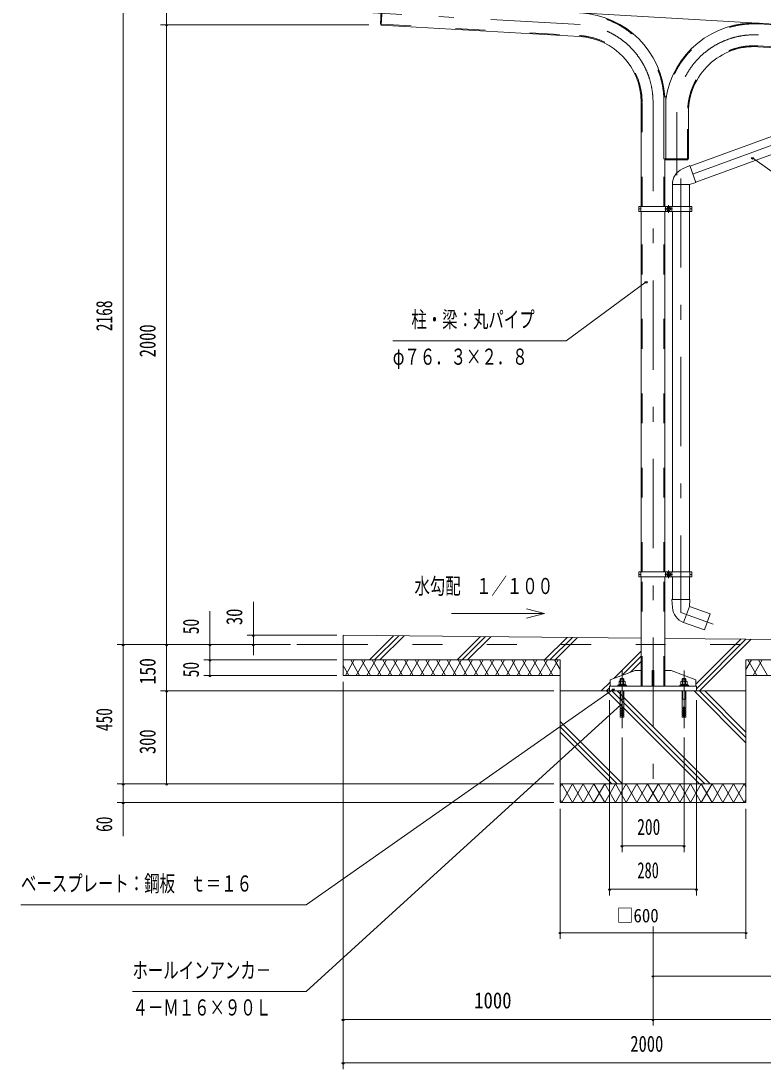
# Model space of a CAD drawing. Units: millimetres, scale not verified, with parts at other scales. Extents: x -23449 to 23452, y -10500 to 10500.
# Drawn here: x 11390 to 17378, y -2830 to 5625 of the extents above; entities that cross this region are included whole.
import ezdxf
from ezdxf.enums import TextEntityAlignment as Align

# ---------------------------------------------------------------- set-up
doc = ezdxf.new("R2010")
doc.units = ezdxf.units.MM
doc.header["$LTSCALE"] = 60
doc.linetypes.add('USER2', pattern=[10, 4, -6])
doc.linetypes.add('USER3', pattern=[24, 12, -5, 2, -5])
for name, color, linetype, lineweight in [('0-6_2-0BOLD', 7, 'Continuous', 18), ('0-7_2-1HIDDEN', 3, 'USER2', 18), ('0-8_2-2CENTER', 3, 'USER3', 18), ('0-9_2-4THIN', 4, 'Continuous', 18), ('0-A_2-5DIM', 3, 'Continuous', 18), ('0-B_2-6HATCH', 2, 'Continuous', 18)]:
    doc.layers.add(name, color=color, linetype=linetype, lineweight=lineweight)
doc.styles.add('ＭＳ ゴシック', font='')
doc.styles.get('ＭＳ ゴシック').set_extended_font_data('MS Gothic')

msp = doc.modelspace()

# ---------------------------------------------------------------- linework, layer by layer
at = {"layer": '0-6_2-0BOLD'}
for p, q in [((14312.53, 5987.57), (14290.08, 5598.2)), ((14320.52, 5987.11), (14297.77, 5592.5)), ((15806.26, 5696.59), (18651.53, 5532.54)), ((14290.08, 5598.2), (14298.06, 5597.74)), ((14297.77, 5592.5), (15895.7, 5500.37)), ((18640.54, 5342.11), (17336.44, 5417.3)), ((16788.61, 4454.9), (18778.95, 5179.33)), ((16394.83, 4128.77), (16394.83, 4971.62)), ((16776.33, 4513.56), (16776.33, 4888.56)), ((16585.58, 4513.56), (16585.58, 4128.77)), ((16787.33, 4458.43), (16728.24, 4432.24)), ((16836.92, 4322.17), (16787.33, 4458.43)), ((16646.46, 4306.54), (16646.46, 4128.77)), ((16783.96, 4128.77), (16783.96, 4306.88)), ((16375.58, 4108.77), (16390.83, 4108.77)), ((16390.83, 4088.77), (16390.83, 4128.77)), ((16394.83, 1180.9), (16394.83, 4088.77)), ((16585.58, 4088.77), (16585.58, 1180.9)), ((16589.58, 4128.77), (16589.58, 4088.77)), ((16642.46, 4128.77), (16642.46, 4088.77)), ((16646.46, 4088.77), (16646.46, 1180.9)), ((16783.96, 1180.9), (16783.96, 4088.77)), ((16787.96, 4088.77), (16787.96, 4128.77)), ((16787.96, 4108.77), (16803.21, 4108.77)), ((16390.83, 1160.9), (16375.58, 1160.9)), ((16390.83, 1140.9), (16390.83, 1180.9)), ((16394.83, 259.93), (16394.83, 1140.9)), ((16585.58, 1140.9), (16585.58, 259.93)), ((16589.58, 1180.9), (16589.58, 1140.9)), ((16642.46, 1180.9), (16642.46, 1140.9)), ((16646.46, 1140.9), (16646.46, 957.49)), ((16783.96, 957.49), (16783.96, 1140.9)), ((16787.96, 1140.9), (16787.96, 1180.9)), ((16787.96, 1160.9), (16803.21, 1160.9)), ((16647.11, 893.01), (16642.7, 957.49)), ((16736.94, 773.29), (16783.97, 902.49)), ((13990.2, 594.93), (13615.2, 594.93)), ((13990.2, 669.93), (13990.2, 344.93)), ((16394.83, 645.88), (13990.21, 669.93)), ((18686.83, 622.96), (16585.58, 643.98)), ((13990.21, 344.93), (15740.21, 344.93)), ((16497.71, 384.93), (16497.71, 259.93)), ((17240.21, 344.93), (18490.2, 344.93)), ((16140.21, 259.93), (16140.21, 219.93)), ((16144.83, 309.93), (16144.83, 259.93)), ((16205.21, 265.68), (16205.21, 259.93)), ((16227.95, 295.92), (16227.95, 273.18)), ((16232.72, 265.68), (16240.21, 273.18)), ((16247.71, 273.18), (16240.21, 265.68)), ((16252.48, 273.18), (16252.48, 295.92)), ((16267.09, 265.68), (16267.09, 273.18)), ((16725.21, 316.41), (16755.21, 316.41)), ((16727.94, 295.92), (16727.94, 273.18)), ((16732.71, 273.18), (16740.21, 265.68)), ((16747.71, 265.68), (16740.21, 273.18)), ((16752.48, 273.18), (16752.48, 295.92)), ((15740.21, 219.93), (17240.21, 219.93)), ((16255.21, 154.03), (16225.21, 154.03)), ((16725.21, 154.03), (16755.21, 154.03)), ((16228.21, 80.94), (16225.21, 74.94)), ((16228.21, 62.94), (16225.21, 56.94)), ((16225.21, 20.94), (16228.21, 26.94)), ((16255.21, 74.94), (16252.21, 80.94)), ((16255.21, 56.94), (16252.21, 62.94)), ((16252.21, 44.94), (16255.21, 38.94)), ((16252.21, 26.94), (16255.21, 20.94)), ((16728.21, 80.94), (16725.21, 74.94)), ((16728.21, 62.94), (16725.21, 56.94)), ((16728.21, 44.94), (16725.21, 38.94)), ((16728.21, 26.94), (16725.21, 20.94)), ((16755.21, 56.94), (16743.21, 56.94)), ((16755.21, 44.94), (16743.21, 44.94)), ((16743.21, 38.94), (16755.21, 38.94)), ((16755.21, 20.94), (16752.21, 26.94)), ((15740.21, -530.07), (17240.21, -530.07))]:
    msp.add_line(p, q, dxfattribs=at)
for points in [[(18778.95, 5179.32), (18825.98, 5050.12), (16835.64, 4325.7)], [(16578.08, 5013.56), (16593.08, 5013.56), (16593.08, 4513.56)], [(16578.08, 5013.56), (16578.08, 4513.56), (16776.33, 4513.56)], [(16590.96, 4513.56), (16590.96, 4505.56), (16770.96, 4505.56), (16770.96, 4513.56)], [(16836.92, 4322.17), (16783.96, 4306.88), (16646.46, 4306.88)], [(16642.7, 957.49), (16787.71, 957.49), (16783.97, 902.49), (16951.33, 841.58), (16904.3, 712.37), (16737.26, 773.17)], [(18490.2, -530.07), (18490.2, 469.93), (17240.21, 469.93), (17240.21, -680.07), (15740.21, -680.07), (15740.21, 469.93), (13990.21, 469.93)], [(16394.83, 384.93), (16344.83, 384.93), (16144.83, 309.93)], [(16482.71, 259.93), (16482.71, 384.93), (16497.71, 384.93)], [(16835.58, 259.93), (16835.58, 309.93), (16635.58, 384.93), (16585.58, 384.93)], [(16140.21, 259.93), (16840.21, 259.93), (16840.21, 219.93)], [(16205.21, 265.68), (16275.21, 265.68), (16275.21, 259.93)], [(16267.09, 273.18), (16213.34, 273.18), (16213.34, 265.68)], [(16215.68, 273.18), (16215.68, 295.92), (16219.59, 298.18), (16260.84, 298.18), (16264.75, 295.92), (16264.75, 273.18)], [(16225.21, 316.41), (16230.21, 321.41), (16250.21, 321.41), (16255.21, 316.41)], [(16255.21, 298.18), (16255.21, 316.41), (16225.21, 316.41), (16225.21, 298.18)], [(16705.21, 259.93), (16705.21, 265.68), (16775.21, 265.68), (16775.21, 259.93)], [(16767.09, 265.68), (16767.09, 273.18), (16713.34, 273.18), (16713.34, 265.68)], [(16715.68, 273.18), (16715.68, 295.92), (16719.59, 298.18), (16760.84, 298.18), (16764.75, 295.92), (16764.75, 273.18)], [(16755.21, 298.18), (16755.21, 316.41), (16750.21, 321.41), (16730.21, 321.41), (16725.21, 316.41), (16725.21, 298.18)], [(16225.21, 219.93), (16225.21, 80.94), (16237.21, 80.94)], [(16243.21, 80.94), (16255.21, 80.94), (16255.21, 219.93)], [(16737.21, 80.94), (16725.21, 80.94), (16725.21, 219.93)], [(16755.21, 219.93), (16755.21, 80.94), (16743.21, 80.94)], [(16237.21, 20.94), (16225.21, 20.94), (16225.21, 8.94), (16237.21, 8.94), (16237.21, 92.94), (16243.21, 92.94), (16243.21, 8.94), (16255.21, 8.94), (16255.21, 20.94), (16243.21, 20.94)], [(16737.21, 20.94), (16725.21, 20.94), (16725.21, 8.94), (16737.21, 8.94), (16737.21, 92.94), (16743.21, 92.94)], [(16743.21, 92.94), (16743.21, 8.94), (16755.21, 8.94), (16755.21, 20.94), (16743.21, 20.94)], [(16237.21, 74.94), (16225.21, 74.94), (16225.21, 62.94), (16237.21, 62.94)], [(16237.21, 56.94), (16225.21, 56.94), (16225.21, 44.94), (16237.21, 44.94)], [(16237.21, 38.94), (16225.21, 38.94), (16228.21, 44.94)], [(16225.21, 38.94), (16225.21, 26.94), (16237.21, 26.94)], [(16243.21, 62.94), (16255.21, 62.94), (16255.21, 74.94), (16243.21, 74.94)], [(16243.21, 44.94), (16255.21, 44.94), (16255.21, 56.94), (16243.21, 56.94)], [(16243.21, 26.94), (16255.21, 26.94), (16255.21, 38.94), (16243.21, 38.94)], [(16737.21, 62.94), (16725.21, 62.94), (16725.21, 74.94), (16737.21, 74.94)], [(16737.21, 56.94), (16725.21, 56.94), (16725.21, 44.94), (16737.21, 44.94)], [(16737.21, 38.94), (16725.21, 38.94), (16725.21, 26.94), (16737.21, 26.94)], [(16743.21, 74.94), (16755.21, 74.94), (16752.21, 80.94)], [(16755.21, 74.94), (16755.21, 62.94), (16743.21, 62.94)], [(16743.21, 26.94), (16755.21, 26.94), (16755.21, 38.94), (16752.21, 44.94)], [(16755.21, 44.94), (16755.21, 56.94), (16752.21, 62.94)]]:
    msp.add_lwpolyline(points, dxfattribs=at)
for points in [[(16375.58, 4128.77), (16375.58, 4088.77), (16803.21, 4088.77), (16803.21, 4128.77)], [(16603.52, 4115.99), (16616.02, 4123.21), (16628.52, 4115.99), (16628.52, 4101.56), (16616.02, 4094.34), (16603.52, 4101.56)], [(16803.21, 1180.9), (16803.21, 1140.9), (16375.58, 1140.9), (16375.58, 1180.9)], [(16628.52, 1153.68), (16628.52, 1168.12), (16616.02, 1175.34), (16603.52, 1168.12), (16603.52, 1153.69), (16616.02, 1146.47)]]:
    msp.add_lwpolyline(points, close=True, dxfattribs=at)
for centre, radius in [((16616.02, 4108.77), 15.62), ((16616.02, 4108.77), 12.25), ((16616.02, 1160.9), 15.62), ((16616.02, 1160.9), 12.25)]:
    msp.add_circle(centre, radius, dxfattribs=at)
for centre, radius, start, end in [((15865.2, 4971.62), 720.38, 3.33707, 86.70007), ((17305.96, 4888.56), 720.38, 86.70003, 171.72519), ((15865.2, 4971.62), 529.62, 0, 86.7), ((17305.96, 4888.56), 529.62, 86.7, 180), ((16783.96, 4306.54), 137.5, 113.90576, 180), ((16784.29, 902.38), 137.5, 183.90576, 250), ((16221.81, 288.72), 9.46, 49.5701, 90), ((16240.21, 263.73), 34.45, 69.13593, 110.86406), ((16258.62, 288.72), 9.46, 90, 130.42989), ((16721.81, 288.72), 9.46, 49.57011, 90), ((16740.21, 263.73), 34.45, 69.13594, 110.86407), ((16758.62, 288.72), 9.46, 90, 130.4299)]:
    msp.add_arc(centre, radius, start, end, dxfattribs=at)
at = {"layer": '0-7_2-1HIDDEN'}
for p, q in [((14298.17, 5599.49), (15896.1, 5507.36)), ((17343.5, 5600.94), (18651.12, 5525.55)), ((17336.84, 5424.29), (18640.95, 5349.09)), ((16401.83, 4128.77), (16401.83, 4971.62)), ((16769.33, 4513.56), (16769.33, 4888.56)), ((16578.58, 4128.77), (16578.58, 4513.56)), ((16401.83, 1180.9), (16401.83, 4088.77)), ((16578.58, 1180.9), (16578.58, 4088.77)), ((16401.83, 259.93), (16401.83, 1140.9)), ((16578.58, 259.93), (16578.58, 1140.9)), ((18990.21, 594.93), (13990.21, 594.93))]:
    msp.add_line(p, q, dxfattribs=at)
for centre, radius, start, end in [((15865.2, 4971.62), 713.38, 2.14293, 86.70006), ((17305.96, 4888.56), 713.38, 86.98364, 177.85976), ((15865.21, 4971.62), 536.62, 0, 86.7), ((17305.96, 4888.56), 536.62, 86.7, 180)]:
    msp.add_arc(centre, radius, start, end, dxfattribs=at)
at = {"layer": '0-8_2-2CENTER'}
for p, q in [((15901.19, 5595.58), (14228.96, 5692.01)), ((18778.82, 5429.66), (17341.94, 5512.52)), ((16490.21, 4971.62), (16490.21, -718.2)), ((16680.96, 4888.56), (16680.96, 4380.56)), ((16584.77, 4108.77), (16647.27, 4108.77)), ((16616.02, 4140.02), (16616.02, 4077.52)), ((16616.02, 1129.65), (16616.02, 1192.15)), ((16584.77, 1160.9), (16647.27, 1160.9)), ((16240.21, -80.32), (16240.21, 384.93)), ((16740.21, 384.93), (16740.21, -80.32))]:
    msp.add_line(p, q, dxfattribs=at)
msp.add_lwpolyline([(18847.7, 5665.67), (18847.7, 5131.19), (16715.21, 4355.02), (16715.21, 854.36), (16974.58, 759.95)], dxfattribs=at)
for centre, start, end in [((15865.2, 4971.62), 0, 86.69983), ((17305.96, 4888.56), 86.70003, 180)]:
    msp.add_arc(centre, 625, start, end, dxfattribs=at)
at = {"layer": '0-9_2-4THIN'}
for p, q in [((16228.96, 298.18), (16228.96, 320.16)), ((16251.46, 320.16), (16251.46, 298.18)), ((16728.96, 298.18), (16728.96, 320.16)), ((16751.46, 320.16), (16751.46, 298.18))]:
    msp.add_line(p, q, dxfattribs=at)
for points in [[(16225.21, 148.83), (16228.21, 154.03), (16228.21, 219.93)], [(16252.21, 219.93), (16252.21, 154.03), (16255.21, 148.83)], [(16728.21, 219.93), (16728.22, 154.03), (16725.21, 148.83)], [(16755.21, 148.83), (16752.21, 154.03), (16752.21, 219.93)]]:
    msp.add_lwpolyline(points, dxfattribs=at)
at = {"layer": '0-A_2-5DIM'}
for p, q in [((12215.2, -950.06), (12215.2, 6014.93)), ((12565.19, -530.06), (12565.19, 6014.93)), ((12515.2, 5594.93), (14197.69, 5594.93)), ((12575.19, 5594.93), (12555.19, 5594.93)), ((17302.37, 4521.5), (17282.37, 4521.5)), ((16435.19, 3520.34), (15790.21, 3044.93)), ((16445.19, 3520.34), (16425.19, 3520.34)), ((15790.21, 3044.93), (14390.21, 3044.93)), ((13265.2, 507.96), (13265.2, 939.93)), ((12915.2, 864.93), (12915.2, 344.93)), ((15470.31, 883.75), (15615.2, 844.93)), ((13565.2, 594.93), (12165.2, 594.93)), ((12225.2, 594.93), (12205.2, 594.93)), ((12575.19, 594.93), (12555.19, 594.93)), ((12925.2, 594.93), (12905.2, 594.93)), ((13940.21, 669.93), (13215.2, 669.93)), ((13275.2, 669.93), (13255.2, 669.93)), ((13275.2, 594.93), (13255.2, 594.93)), ((12865.2, 469.93), (13940.21, 469.93)), ((12925.2, 469.93), (12905.2, 469.93)), ((12865.2, 344.93), (13940.21, 344.93)), ((12925.2, 344.93), (12905.2, 344.93)), ((13990.21, 294.93), (13990.21, -2830.07)), ((15690.21, 219.93), (12515.2, 219.93)), ((12575.19, 219.93), (12555.19, 219.93)), ((16180.53, 234.81), (16160.53, 234.81)), ((13690.21, -2205.07), (16232.66, 110.57)), ((16140.21, 144.93), (16140.21, -1430.07)), ((16242.66, 110.57), (16222.66, 110.57)), ((16840.21, -1430.07), (16840.21, 144.93)), ((16240.21, -1080.07), (16240.21, -155.32)), ((16740.21, -155.32), (16740.21, -1080.07)), ((12165.2, -530.06), (15690.21, -530.06)), ((12225.2, -530.06), (12205.2, -530.06)), ((12575.19, -530.06), (12555.19, -530.06)), ((15690.21, -680.06), (12165.2, -680.06)), ((12225.2, -680.06), (12205.2, -680.06)), ((15740.21, -1780.07), (15740.21, -730.07)), ((17240.21, -730.06), (17240.21, -1780.07)), ((16250.21, -1030.07), (16230.21, -1030.07)), ((16740.21, -1030.07), (16240.21, -1030.07)), ((16750.21, -1030.07), (16730.21, -1030.07)), ((16150.21, -1380.07), (16130.21, -1380.07)), ((16140.21, -1380.07), (16840.21, -1380.07)), ((16850.21, -1380.07), (16830.21, -1380.07)), ((16490.21, -2480.07), (16490.21, -1680.07)), ((15750.21, -1730.07), (15730.21, -1730.07)), ((17240.21, -1730.07), (15740.21, -1730.07)), ((17250.21, -1730.07), (17230.21, -1730.07)), ((16500.21, -2080.07), (16480.21, -2080.07)), ((19382.7, -2080.07), (16490.21, -2080.07)), ((13690.21, -2205.07), (12290.21, -2205.07)), ((14000.21, -2430.07), (13980.21, -2430.07)), ((18990.2, -2430.07), (13990.21, -2430.07)), ((16500.21, -2430.07), (16480.21, -2430.07)), ((14000.21, -2780.07), (13980.21, -2780.07)), ((13990.21, -2780.07), (18990.2, -2780.07))]:
    msp.add_line(p, q, dxfattribs=at)
for points in [[(17292.37, 4521.5), (17890.21, 4094.93), (19890.21, 4094.93)], [(14865.2, 844.93), (15615.2, 844.93), (15470.31, 806.11)], [(16170.53, 234.82), (13690.21, -1505.07), (11390.18, -1505.07)]]:
    msp.add_lwpolyline(points, dxfattribs=at)
for centre in [(12565.19, 5594.93), (17292.37, 4521.5), (16435.19, 3520.34), (12215.2, 594.93), (12565.19, 594.93), (12915.2, 594.93), (13265.2, 669.93), (13265.2, 594.93), (12915.2, 469.93), (12915.2, 344.93), (12565.19, 219.93), (16170.53, 234.81), (16232.66, 110.57), (12215.2, -530.06), (12565.19, -530.06), (12215.2, -680.06), (16240.21, -1030.07), (16740.21, -1030.07), (16140.21, -1380.07), (16840.21, -1380.07), (15740.21, -1730.07), (17240.21, -1730.07), (16490.21, -2080.07), (13990.21, -2430.07), (16490.21, -2430.07), (13990.21, -2780.07)]:
    msp.add_arc(centre, 10, 180, 0, dxfattribs=at)
at = {"layer": '0-B_2-6HATCH'}
for p, q in [((14201.46, 469.93), (14397.39, 665.86)), ((14439.4, 665.44), (14243.89, 469.93)), ((14286.32, 469.93), (14481.41, 665.02)), ((14908.57, 469.93), (15097.5, 658.86)), ((15139.5, 658.44), (14951, 469.93)), ((14993.42, 469.93), (15181.51, 658.02)), ((15615.68, 469.93), (15797.6, 651.86)), ((15839.61, 651.44), (15658.1, 469.93)), ((15700.53, 469.93), (15881.62, 651.02)), ((17197.81, 637.85), (16835.58, 275.62)), ((16840.21, 237.82), (17239.82, 637.43)), ((17281.83, 637.01), (16864.74, 219.93)), ((16173.55, 320.7), (16394.83, 541.98)), ((13990.2, 464.8), (13993.17, 469.93)), ((14036.47, 344.93), (13990.2, 425.06)), ((14079.77, 469.93), (14007.6, 344.93)), ((14123.07, 344.93), (14050.9, 469.93)), ((14166.37, 469.93), (14094.2, 344.93)), ((14209.68, 344.93), (14137.51, 469.93)), ((14252.97, 469.93), (14180.81, 344.93)), ((14296.28, 344.93), (14224.11, 469.93)), ((14339.58, 469.93), (14267.41, 344.93)), ((14382.88, 344.93), (14310.71, 469.93)), ((14426.18, 469.93), (14354.01, 344.93)), ((14469.48, 344.93), (14397.32, 469.93)), ((14512.78, 469.93), (14440.61, 344.93)), ((14556.09, 344.93), (14483.92, 469.93)), ((14599.39, 469.93), (14527.22, 344.93)), ((14642.69, 344.93), (14570.52, 469.93)), ((14685.99, 469.93), (14613.82, 344.93)), ((14729.29, 344.93), (14657.12, 469.93)), ((14772.59, 469.93), (14700.42, 344.93)), ((14815.89, 344.93), (14743.72, 469.93)), ((14859.19, 469.93), (14787.02, 344.93)), ((14902.5, 344.93), (14830.33, 469.93)), ((14945.79, 469.93), (14873.63, 344.93)), ((14989.1, 344.93), (14916.93, 469.93)), ((15032.4, 469.93), (14960.23, 344.93)), ((15075.7, 344.93), (15003.53, 469.93)), ((15119, 469.93), (15046.83, 344.93)), ((15162.3, 344.93), (15090.14, 469.93)), ((15205.6, 469.93), (15133.43, 344.93)), ((15248.91, 344.93), (15176.74, 469.93)), ((15292.2, 469.93), (15220.04, 344.93)), ((15335.51, 344.93), (15263.34, 469.93)), ((15378.81, 469.93), (15306.64, 344.93)), ((15422.11, 344.93), (15349.94, 469.93)), ((15465.41, 469.93), (15393.24, 344.93)), ((15508.71, 344.93), (15436.54, 469.93)), ((15552.01, 469.93), (15479.84, 344.93)), ((15595.32, 344.93), (15523.15, 469.93)), ((15638.62, 469.93), (15566.45, 344.93)), ((15681.92, 344.93), (15609.75, 469.93)), ((15725.22, 469.93), (15653.05, 344.93)), ((15696.35, 469.93), (15740.21, 393.97)), ((16394.83, 499.55), (16241.44, 346.16)), ((16309.32, 371.61), (16394.83, 457.12)), ((17240.21, 393.97), (17284.06, 469.93)), ((17255.2, 469.93), (17327.37, 344.93)), ((17298.5, 344.93), (17370.67, 469.93)), ((17341.8, 469.93), (17413.97, 344.93)), ((15740.21, 345.89), (15739.65, 344.93)), ((17240.76, 344.93), (17240.21, 345.89)), ((16144.83, 291.98), (16072.78, 219.93)), ((16115.21, 219.93), (16140.21, 244.93)), ((16865.67, -530.07), (16115.67, 219.93)), ((16158.1, 219.93), (16908.1, -530.07)), ((16950.53, -530.07), (16200.53, 219.93)), ((16822.78, 219.93), (17240.21, -197.5)), ((16865.21, 219.93), (17240.21, -155.07)), ((17240.21, -112.64), (16907.63, 219.93)), ((15740.21, -26.86), (16243.42, -530.07)), ((16200.99, -530.07), (15740.21, -69.28)), ((15740.21, -111.71), (16158.57, -530.07)), ((15740.21, -554.11), (15754.09, -530.07)), ((15840.69, -530.07), (15754.09, -680.07)), ((15927.29, -530.07), (16013.89, -680.07)), ((16013.89, -680.07), (16100.5, -530.07)), ((16100.5, -530.07), (16187.1, -680.07)), ((16187.1, -680.07), (16273.7, -530.07)), ((16273.7, -530.07), (16360.3, -680.07)), ((16446.91, -680.07), (16360.31, -530.07)), ((16360.31, -680.07), (16446.91, -530.07)), ((16533.51, -530.07), (16446.91, -680.07)), ((16793.32, -530.07), (16879.92, -680.07)), ((16879.92, -680.07), (16966.52, -530.07)), ((17226.33, -530.07), (17240.21, -554.11)), ((15754.09, -680.07), (15740.21, -656.03))]:
    msp.add_line(p, q, dxfattribs=at)
for points in [[(15754.09, -530.07), (15840.69, -680.07), (15927.29, -530.07)], [(16013.89, -530.07), (15927.29, -680.07), (15840.69, -530.07)], [(16360.3, -530.07), (16273.7, -680.07), (16187.1, -530.07), (16100.5, -680.07), (16013.89, -530.07)], [(16446.91, -530.07), (16533.51, -680.07), (16620.11, -530.07)], [(16879.92, -530.07), (16793.32, -680.07), (16706.71, -530.07), (16620.11, -680.07), (16533.51, -530.07)], [(16620.11, -530.07), (16706.71, -680.07), (16793.32, -530.07)], [(17053.12, -530.07), (16966.52, -680.07), (16879.92, -530.07)], [(16966.52, -530.07), (17053.13, -680.07), (17139.73, -530.07)], [(17226.33, -530.07), (17139.73, -680.07), (17053.13, -530.07)], [(17139.73, -530.07), (17226.33, -680.07), (17240.21, -656.03)]]:
    msp.add_lwpolyline(points, dxfattribs=at)

# ---------------------------------------------------------------- texts
at = {"layer": '0-A_2-5DIM', "color": 7, "style": 'ＭＳ ゴシック'}
for s, width, p in [('2168', 0.7, (12165.2, 3122.48)), ('2000', 0.75, (12515.2, 2911.9)), ('30', 0.75, (13215.2, 751.62)), ('50', 0.7, (12865.2, 678.21)), ('150', 0.8, (12515.2, 272.94)), ('50', 0.7, (12865.2, 330.71)), ('450', 0.7, (12165.2, -103.95)), ('300', 0.75, (12515.2, -289.17)), ('60', 0.7, (12165.2, -917.18))]:
    msp.add_text(s, height=130.2, rotation=90, dxfattribs=dict(at, width=width)).set_placement(p, align=Align.BOTTOM_LEFT)
for s, height, width, p in [('柱・梁：丸パイプ', 130.2, 0.7, (14540.21, 3112.7)), ('φ７６．３×２．８', 130.2, 0.7, (14390.21, 2812.69)), ('水勾配\u3000１／１００', 130.2, 0.7, (14565.2, 962.7)), ('200', 130.2, 0.7, (16362.95, -980.07)), ('280', 130.2, 0.65, (16364.27, -1330.07)), ('ベースプレート：鋼板\u3000ｔ＝１６', 130.2, 0.7, (11390.18, -1437.28)), ('□600', 110.7, 0.9, (16196.46, -1680.07)), ('ホールインアンカ－', 130.2, 0.7, (12290.18, -2137.28)), ('４－Ｍ１６×９０Ｌ', 130.2, 0.7, (12290.18, -2437.28)), ('1000', 130.2, 0.85, (15047.41, -2380.07)), ('2000', 130.2, 0.75, (16307.17, -2730.07))]:
    msp.add_text(s, height=height, dxfattribs=dict(at, width=width)).set_placement(p, align=Align.BOTTOM_LEFT)

doc.saveas('drawing.dxf')
